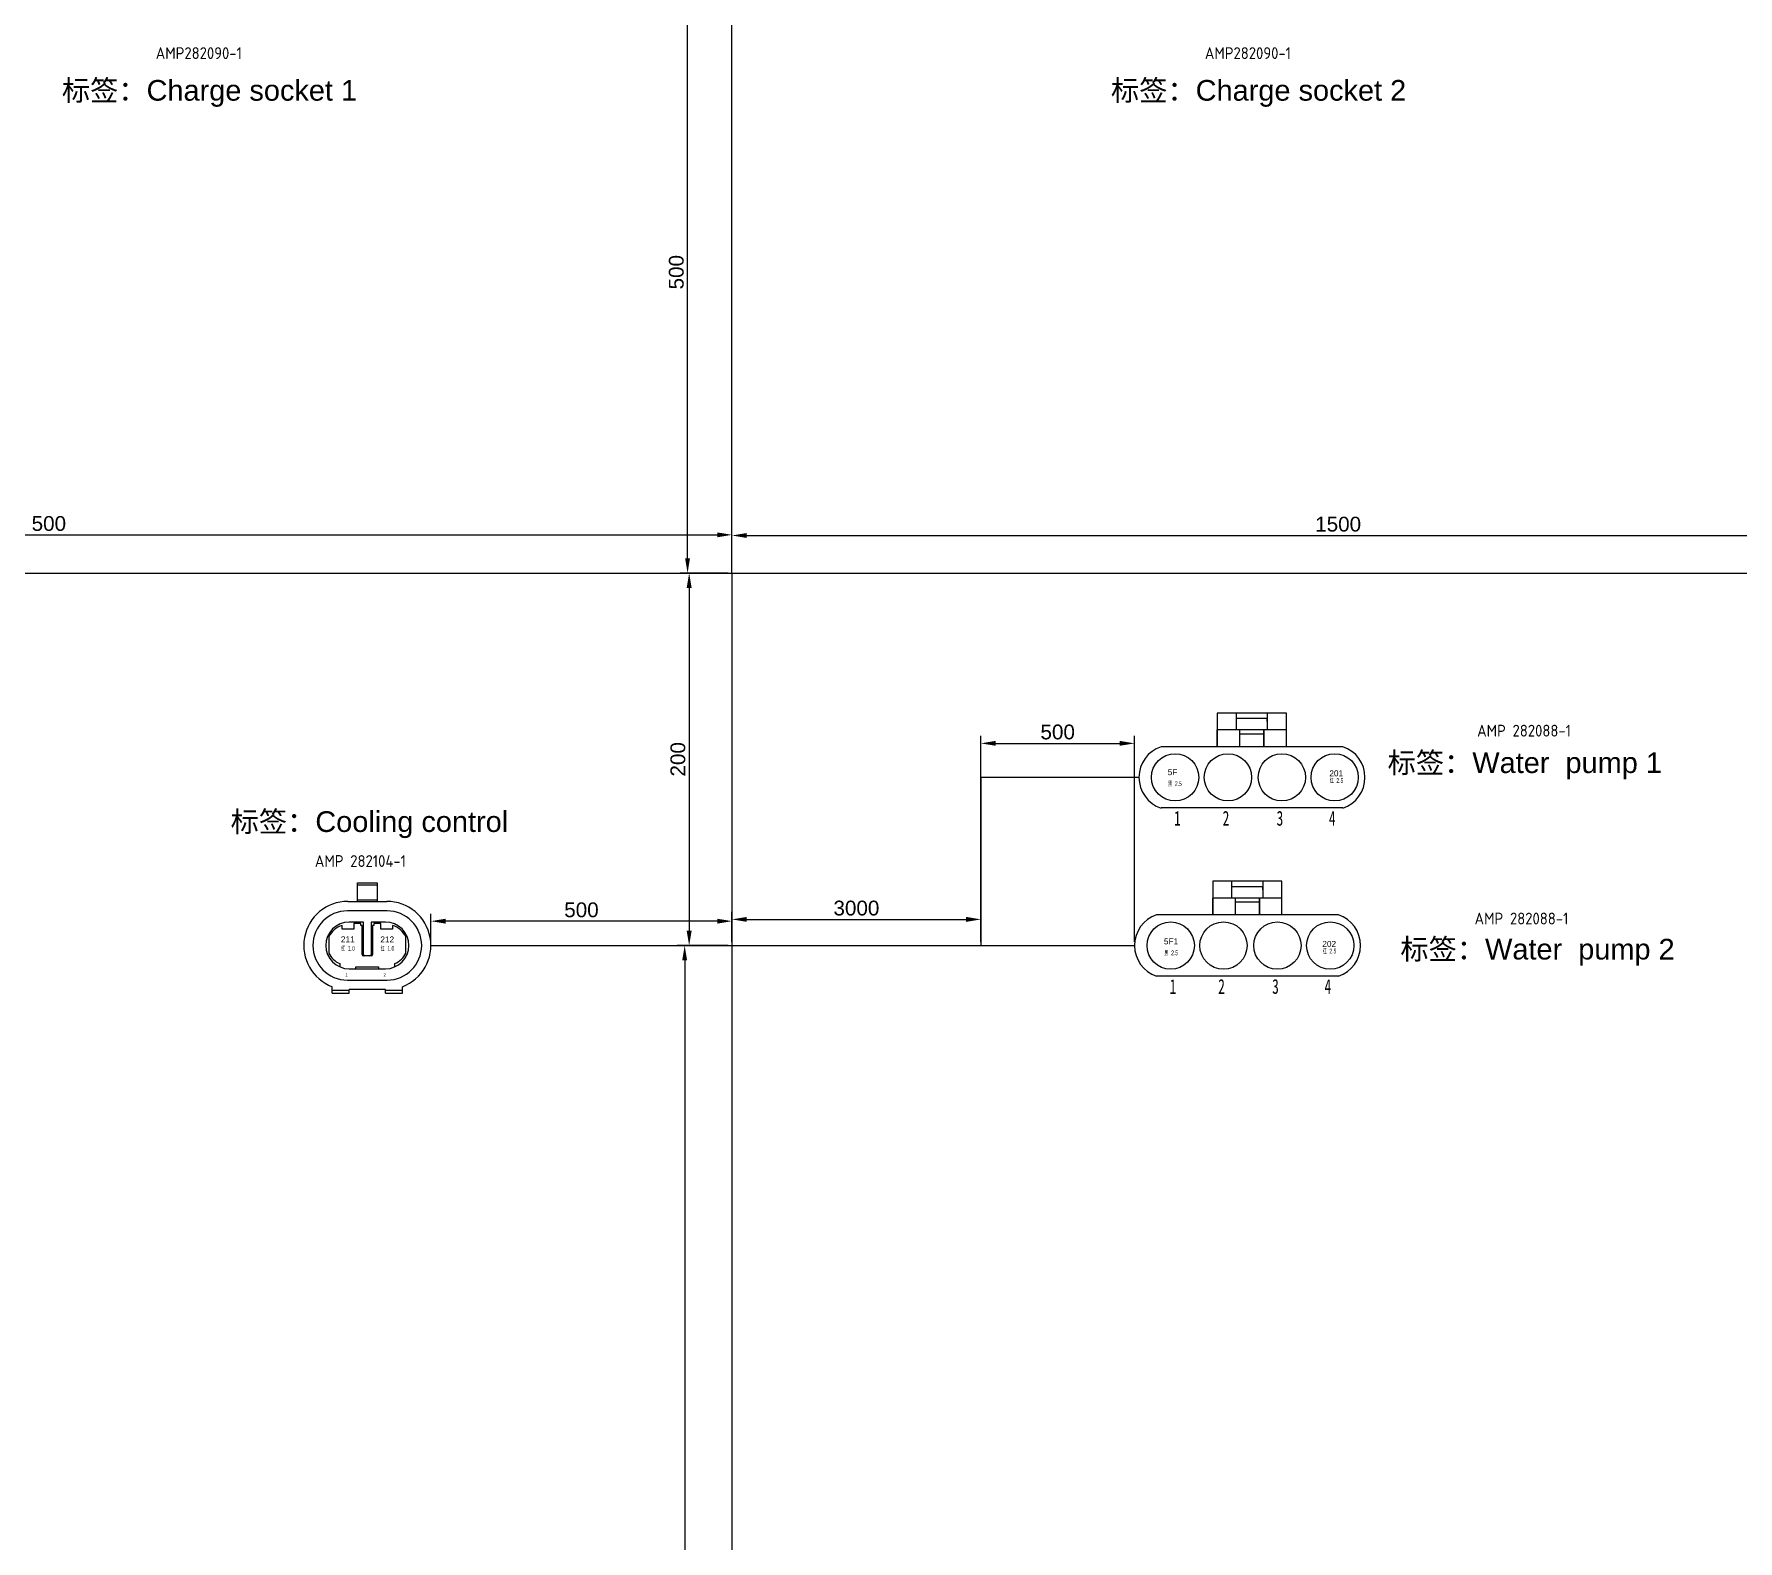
# Model space of a CAD drawing. Header units: millimetres. Extents: x 62 to 1873, y 998 to 1938.
# Drawn here: x 445.6 to 733.7, y 1430.7 to 1685.7 of the extents above; entities that cross this region are included whole.
import ezdxf

# ---------------------------------------------------------------- set-up
doc = ezdxf.new("R2010")
doc.units = ezdxf.units.MM
doc.layers.add('AM60', color=3, linetype='Continuous', lineweight=25)
doc.layers.add('AM_6', color=3, linetype='Continuous', lineweight=25)
doc.layers.add('孔名层', color=1, linetype='Continuous')
doc.layers.add('线色线径', color=1, linetype='Continuous')
doc.styles.add('FST', font='', dxfattribs={"width": 0.67})
doc.styles.add('ISO Proportional', font='isocp.shx', dxfattribs={"bigfont": 'gbcbig.shx'})
doc.styles.get("Standard").update_dxf_attribs({"font": 'arial.ttf'})
doc.styles.get('FST').set_extended_font_data('FangSong_GB2312')
doc.dimstyles.new('ISO-25', dxfattribs={"dimtxt": 2.5, "dimasz": 2.5, "dimexe": 1.25, "dimexo": 0.625, "dimtad": 1, "dimtxsty": 'Standard', "dimcen": 2.5, "dimadec": 0, "dimazin": 0, "dimtfac": 1, "dimtmove": 0, "dimatfit": 3, "dimfxl": 1, "dimarcsym": 0})

# ---------------------------------------------------------------- blocks, each defined once
blk = doc.blocks.new('*D89')
at = {"color": 0, "lineweight": -2, "transparency": 16777216}
for p, q in [((563.63, 1595.1), (563.63, 1602.08)), ((566.13, 1600.83), (770.95, 1600.83)), ((773.45, 1595.1), (773.45, 1602.08))]:
    blk.add_line(p, q, dxfattribs=at)
at = {"color": 0, "transparency": 16777216}
for points in [[(566.13, 1601.24), (566.13, 1600.41), (563.63, 1600.83)], [(770.95, 1601.24), (770.95, 1600.41), (773.45, 1600.83)]]:
    blk.add_solid(points, dxfattribs=at)
at = {"layer": 'Defpoints', "color": 0, "transparency": 16777216}
for p in [(773.45, 1600.83), (563.63, 1594.47), (773.45, 1594.47)]:
    blk.add_point(p, dxfattribs=at)
at = {"color": 3, "transparency": 16777216, "insert": (666.14, 1602.73), "char_height": 2.5, "attachment_point": 5}
blk.add_mtext('1500', dxfattribs=at)
blk = doc.blocks.new('*D109')
at = {"color": 0, "lineweight": -2, "transparency": 16777216}
for p, q in [((332.57, 1595.1), (332.57, 1602.19)), ((563.63, 1595.1), (563.63, 1602.19)), ((335.07, 1600.94), (561.13, 1600.94))]:
    blk.add_line(p, q, dxfattribs=at)
at = {"color": 0, "transparency": 16777216}
for points in [[(335.07, 1601.35), (335.07, 1600.52), (332.57, 1600.94)], [(561.13, 1601.35), (561.13, 1600.52), (563.63, 1600.94)]]:
    blk.add_solid(points, dxfattribs=at)
at = {"layer": 'Defpoints', "color": 0, "transparency": 16777216}
for p in [(563.63, 1600.94), (332.57, 1594.47), (563.63, 1594.47)]:
    blk.add_point(p, dxfattribs=at)
at = {"color": 3, "transparency": 16777216, "insert": (448.1, 1602.84), "char_height": 2.5, "attachment_point": 5}
blk.add_mtext('500', dxfattribs=at)
blk = doc.blocks.new('*D110')
at = {"color": 0, "lineweight": -2, "transparency": 16777216}
for p, q in [((563, 1696.27), (554.87, 1696.27)), ((556.12, 1596.97), (556.12, 1693.77)), ((563, 1594.47), (554.87, 1594.47))]:
    blk.add_line(p, q, dxfattribs=at)
at = {"color": 0, "transparency": 16777216}
for points in [[(555.7, 1693.77), (556.53, 1693.77), (556.12, 1696.27)], [(555.7, 1596.97), (556.53, 1596.97), (556.12, 1594.47)]]:
    blk.add_solid(points, dxfattribs=at)
at = {"layer": 'Defpoints', "color": 0, "transparency": 16777216}
for p in [(556.12, 1696.27), (563.63, 1696.27), (563.63, 1594.47)]:
    blk.add_point(p, dxfattribs=at)
at = {"color": 3, "transparency": 16777216, "insert": (554.22, 1645.37), "char_height": 2.5, "attachment_point": 5, "rotation": 90}
blk.add_mtext('500', dxfattribs=at)
blk = doc.blocks.new('A$C51DB6593')
at = {"layer": 'AM60', "linetype": 'Continuous'}
for p, q in [((4.15, 7.08), (4.15, 8.52)), ((4.15, 8.52), (5.65, 8.52)), ((4.15, 8.35), (5.65, 8.35)), ((5.65, 8.52), (5.65, 7.08)), ((3.4, 7.08), (6.4, 7.08)), ((5.65, 7.18), (4.15, 7.18)), ((6.42, 6.35), (3.37, 6.35)), ((4.6, 5.48), (3.5, 5.48)), ((3.85, 5.38), (3.85, 4.93)), ((4.4, 5.38), (3.85, 5.38)), ((4.4, 5.23), (4.4, 5.38)), ((4.6, 2.98), (4.6, 5.48)), ((5.2, 5.48), (5.2, 2.98)), ((6.3, 5.48), (5.2, 5.48)), ((5.4, 5.38), (5.4, 5.23)), ((5.95, 5.38), (5.4, 5.38)), ((5.95, 4.93), (5.95, 5.38)), ((1.92, 4.35), (1.92, 3.09)), ((2.95, 4.93), (2.95, 5.23)), ((3.85, 4.93), (2.95, 4.93)), ((4.5, 5.23), (4.4, 5.23)), ((4.5, 2.98), (4.5, 5.23)), ((5.3, 5.23), (5.3, 2.98)), ((5.4, 5.23), (5.3, 5.23)), ((6.85, 4.93), (5.95, 4.93)), ((6.85, 5.23), (6.85, 4.93)), ((7.87, 3.09), (7.87, 4.35)), ((5.2, 2.88), (4.6, 2.88)), ((2.77, 2.28), (2.77, 2.03)), ((3.5, 1.88), (6.3, 1.88)), ((4.02, 2.03), (5.77, 2.03)), ((4.02, 1.88), (4.02, 2.03)), ((5.77, 2.03), (5.77, 1.88)), ((7.02, 2.03), (7.02, 2.28)), ((2.2, 0), (2.2, 0.49)), ((2.2, 0.23), (3.5, 0.23)), ((2.2, 0), (3.5, 0)), ((3.37, 1), (6.42, 1)), ((6.3, 0.28), (3.5, 0.28)), ((3.5, 0), (3.5, 0.28)), ((6.3, 0), (6.3, 0.28)), ((6.3, 0.23), (7.6, 0.23)), ((6.3, 0), (7.6, 0)), ((7.6, 0), (7.6, 0.49))]:
    blk.add_line(p, q, dxfattribs=at)
for centre, radius, start, end in [((3.4, 3.68), 3.4, 90, 249.3327), ((6.4, 3.68), 3.4, 290.6673, 90), ((3.37, 3.68), 2.67, 90, 270), ((3.5, 3.68), 1.8, 90, 270), ((6.3, 3.68), 1.8, 270, 90), ((6.42, 3.68), 2.67, 270, 90), ((3.4, 3.66), 1.62, 106.0766, 155.1884), ((6.4, 3.66), 1.62, 24.8116, 73.9234), ((3.4, 3.78), 1.62, 204.8116, 247.3801), ((4.6, 2.98), 0.1, 180, 270), ((4.7, 2.98), 0.1, 180, 270), ((5.1, 2.98), 0.1, 270, 0), ((5.2, 2.98), 0.1, 270, 0), ((6.4, 3.78), 1.62, 292.6199, 335.1884)]:
    blk.add_arc(centre, radius, start, end, dxfattribs=at)
at = {"layer": 'AM60', "color": 1, "lineweight": 5}
for s, p in [('1', (3.21, 1.28)), ('2', (6.14, 1.29))]:
    blk.add_text(s, height=0.25, dxfattribs=at).set_placement(p)
blk = doc.blocks.new('A$C5b011ca6')
at = {"layer": 'AM_6'}
for p, q in [((13.24, 19.04), (13.24, 16.2)), ((13.24, 19.04), (13.24, 16.2)), ((24.94, 19.04), (13.24, 19.04)), ((16.48, 16.2), (16.48, 19.04)), ((21.7, 18.12), (16.48, 18.12)), ((21.7, 19.04), (21.7, 16.2)), ((21.7, 17.62), (21.7, 18.12)), ((24.94, 16.2), (24.94, 19.04)), ((17.06, 16.2), (13.24, 16.2)), ((13.24, 16.2), (13.24, 13.36)), ((13.24, 13.36), (13.24, 16.2)), ((13.24, 16.2), (13.24, 13.36)), ((13.24, 13.36), (13.24, 16.2)), ((21.12, 16.2), (17.06, 16.2)), ((17.06, 13.36), (17.06, 16.2)), ((21.12, 15.5), (17.06, 15.5)), ((24.94, 16.2), (21.12, 16.2)), ((21.12, 16.2), (21.12, 13.36)), ((21.12, 13.36), (21.12, 16.2)), ((24.94, 13.36), (24.94, 16.2)), ((34.49, 13.36), (3.74, 13.36)), ((34.49, 2.99), (3.74, 2.99))]:
    blk.add_line(p, q, dxfattribs=at)
for centre in [(6.12, 8.17), (15.05, 8.17), (24.17, 8.17), (33.1, 8.17)]:
    blk.add_circle(centre, 4, dxfattribs=at)
for centre, start, end in [((5.47, 8.17), 108.3917, 251.6083), ((32.76, 8.17), 288.3917, 71.6083)]:
    blk.add_arc(centre, 5.47, start, end, dxfattribs=at)
at = {"layer": '孔名层', "style": 'FST', "width": 0.67}
for s, p in [('1', (5.93, 0)), ('2', (14.15, 0)), ('3', (23.27, 0)), ('4', (32.13, 0))]:
    blk.add_text(s, height=2.5, dxfattribs=at).set_placement(p)
blk = doc.blocks.new('*D181')
at = {"color": 0, "lineweight": -2, "transparency": 16777216}
for p, q in [((563.63, 1532.08), (563.63, 1537.13)), ((566.13, 1535.88), (603.22, 1535.88)), ((605.72, 1532.08), (605.72, 1537.13))]:
    blk.add_line(p, q, dxfattribs=at)
at = {"color": 0, "transparency": 16777216}
for points in [[(566.13, 1536.3), (566.13, 1535.46), (563.63, 1535.88)], [(603.22, 1536.3), (603.22, 1535.46), (605.72, 1535.88)]]:
    blk.add_solid(points, dxfattribs=at)
at = {"layer": 'Defpoints', "color": 0, "transparency": 16777216}
for p in [(605.72, 1535.88), (563.63, 1531.45), (605.72, 1531.45)]:
    blk.add_point(p, dxfattribs=at)
at = {"color": 3, "transparency": 16777216, "insert": (584.67, 1537.78), "char_height": 2.5, "attachment_point": 5}
blk.add_mtext('3000', dxfattribs=at)
blk = doc.blocks.new('*D182')
at = {"color": 0, "lineweight": -2, "transparency": 16777216}
for p, q in [((605.72, 1532.08), (605.72, 1566.91)), ((608.22, 1565.66), (629.2, 1565.66)), ((631.7, 1532.08), (631.7, 1566.91))]:
    blk.add_line(p, q, dxfattribs=at)
at = {"color": 0, "transparency": 16777216}
for points in [[(608.22, 1566.08), (608.22, 1565.25), (605.72, 1565.66)], [(629.2, 1566.08), (629.2, 1565.25), (631.7, 1565.66)]]:
    blk.add_solid(points, dxfattribs=at)
at = {"layer": 'Defpoints', "color": 0, "transparency": 16777216}
for p in [(631.7, 1565.66), (605.72, 1531.45), (631.7, 1531.45)]:
    blk.add_point(p, dxfattribs=at)
at = {"color": 3, "transparency": 16777216, "insert": (618.71, 1567.57), "char_height": 2.5, "attachment_point": 5}
blk.add_mtext('500', dxfattribs=at)
blk = doc.blocks.new('*D183')
at = {"color": 0, "lineweight": -2, "transparency": 16777216}
for p, q in [((512.71, 1532.08), (512.71, 1536.83)), ((563.63, 1532.08), (563.63, 1536.83)), ((561.13, 1535.58), (515.21, 1535.58))]:
    blk.add_line(p, q, dxfattribs=at)
at = {"color": 0, "transparency": 16777216}
for points in [[(515.21, 1535.99), (515.21, 1535.16), (512.71, 1535.58)], [(561.13, 1535.99), (561.13, 1535.16), (563.63, 1535.58)]]:
    blk.add_solid(points, dxfattribs=at)
at = {"layer": 'Defpoints', "color": 0, "transparency": 16777216}
for p in [(512.71, 1535.58), (512.71, 1531.45), (563.63, 1531.45)]:
    blk.add_point(p, dxfattribs=at)
at = {"color": 3, "transparency": 16777216, "insert": (538.17, 1537.48), "char_height": 2.5, "attachment_point": 5}
blk.add_mtext('500', dxfattribs=at)
blk = doc.blocks.new('*D184')
at = {"color": 0, "lineweight": -2, "transparency": 16777216}
for p, q in [((563, 1594.47), (555.14, 1594.47)), ((556.39, 1591.97), (556.39, 1533.95)), ((563, 1531.45), (555.14, 1531.45))]:
    blk.add_line(p, q, dxfattribs=at)
at = {"color": 0, "transparency": 16777216}
for points in [[(555.97, 1591.97), (556.81, 1591.97), (556.39, 1594.47)], [(555.97, 1533.95), (556.81, 1533.95), (556.39, 1531.45)]]:
    blk.add_solid(points, dxfattribs=at)
at = {"layer": 'Defpoints', "color": 0, "transparency": 16777216}
for p in [(563.63, 1594.47), (556.39, 1531.45), (563.63, 1531.45)]:
    blk.add_point(p, dxfattribs=at)
at = {"color": 3, "transparency": 16777216, "insert": (554.49, 1562.96), "char_height": 2.5, "attachment_point": 5, "rotation": 90}
blk.add_mtext('200', dxfattribs=at)
blk = doc.blocks.new('*D185')
at = {"color": 0, "lineweight": -2, "transparency": 16777216}
for p, q in [((563, 1531.45), (554.38, 1531.45)), ((555.63, 1528.95), (555.63, 1313.84)), ((563, 1311.34), (554.38, 1311.34))]:
    blk.add_line(p, q, dxfattribs=at)
at = {"color": 0, "transparency": 16777216}
for points in [[(555.21, 1528.95), (556.04, 1528.95), (555.63, 1531.45)], [(555.21, 1313.84), (556.04, 1313.84), (555.63, 1311.34)]]:
    blk.add_solid(points, dxfattribs=at)
at = {"layer": 'Defpoints', "color": 0, "transparency": 16777216}
for p in [(563.63, 1531.45), (555.63, 1311.34), (563.63, 1311.34)]:
    blk.add_point(p, dxfattribs=at)
at = {"color": 3, "transparency": 16777216, "insert": (553.72, 1421.4), "char_height": 2.5, "attachment_point": 5, "rotation": 90}
blk.add_mtext('5200', dxfattribs=at)

msp = doc.modelspace()

# ---------------------------------------------------------------- linework, layer by layer
for p, q in [((563.63, 1594.474), (563.63, 1771.592)), ((332.565, 1594.474), (1552.582, 1594.474)), ((563.63, 1594.474), (563.63, 1254.756)), ((632.451, 1559.912), (605.72, 1559.912)), ((605.72, 1559.912), (605.72, 1531.454)), ((512.71, 1531.454), (563.63, 1531.454)), ((563.63, 1531.454), (631.701, 1531.454))]:
    msp.add_line(p, q)

# ---------------------------------------------------------------- block references
for p in [(632.451, 1551.74), (631.701, 1523.281)]:
    msp.add_blockref('A$C5b011ca6', p)
at = {"layer": 'AM60', "lineweight": 5, "xscale": 2.193888510551773, "yscale": 2.193888510551773, "zscale": 2.193888510551773}
msp.add_blockref('A$C51DB6593', (491.21, 1523.391), dxfattribs=at)

# ---------------------------------------------------------------- texts
at = {"layer": 'AM60', "color": 3, "style": 'ISO Proportional'}
for s, p in [('AMP282090-1', (466.174, 1681.433)), ('AMP282090-1', (643.597, 1681.433)), ('AMP 282088-1 ', (689.642, 1566.806)), ('AMP 282104-1 ', (493.084, 1544.747)), ('AMP 282088-1 ', (689.206, 1535.023))]:
    msp.add_text(s, height=2, dxfattribs=at).set_placement(p)
at = {"layer": 'AM60', "lineweight": 5}
for s, p in [('5F', (637.309, 1560.281)), ('201', (664.653, 1560.094)), ('211', (497.491, 1532.007)), ('212', (504.157, 1531.989)), ('5F1', (636.673, 1531.661)), ('202', (663.468, 1531.236))]:
    msp.add_text(s, height=1, dxfattribs=at).set_placement(p)
at = {"layer": 'AM60', "char_height": 3.5, "attachment_point": 1}
for s, width, insert in [('{\\fSimSun|b0|i0|c134|p2;\\C3;标签：\\fArial|b0|i0|c0|p34;Charge socket 1}', 50.04824, (450.304, 1677.89)), ('{\\fSimSun|b0|i0|c134|p2;\\C3;标签：\\fArial|b0|i0|c0|p34;Charge socket 2}', 55.36809, (627.727, 1677.89)), ('{\\fSimSun|b0|i0|c134|p2;\\C3;标签：\\fArial|b0|i0|c0|p34;Water  pump 1}', 50.04824, (674.513, 1564.141)), ('{\\fSimSun|b0|i0|c134|p2;\\C3;标签：\\fArial|b0|i0|c0|p34;Cooling control }', 50.04824, (478.844, 1554.173)), ('{\\fSimSun|b0|i0|c134|p2;\\C3;标签：\\fArial|b0|i0|c0|p34;Water  pump 2}', 50.04824, (676.668, 1532.592))]:
    msp.add_mtext_dynamic_manual_height_columns(s, width=width, gutter_width=12.5, heights=[35.837], dxfattribs=dict(at, insert=insert))
at = {"layer": '线色线径', "lineweight": 5, "width": 0.6}
for s, p in [('黑  2.5', (637.394, 1558.441)), ('红  2.5', (664.715, 1558.98)), ('红  1.0', (497.553, 1530.587)), ('红  1.0', (504.219, 1530.569)), ('黑  2.5', (636.758, 1529.821)), ('红  2.5', (663.53, 1530.122))]:
    msp.add_text(s, height=0.8, dxfattribs=at).set_placement(p)

# ---------------------------------------------------------------- dimensions: what is measured, and where the dimension line sits
at = {"color": 1}
for base, p1, p2, text, picture, middle in [((556.118, 1696.267), (563.63, 1594.474), (563.63, 1696.267), '500', '*D110', (554.216, 1645.371)), ((556.39, 1531.454), (563.63, 1594.474), (563.63, 1531.454), '200', '*D184', (554.489, 1562.964)), ((555.626, 1311.338), (563.63, 1531.454), (563.63, 1311.338), '5200', '*D185', (553.725, 1421.396))]:
    dim = msp.add_linear_dim(base=base, p1=p1, p2=p2, angle=90, text=text, dimstyle='ISO-25', override={"dimclrt": 3}, dxfattribs=at)
    dim.commit()
    dim.dimension.update_dxf_attribs({"geometry": picture, "text_midpoint": middle})
for base, p1, p2, text, picture, middle in [((563.63, 1600.936), (332.574, 1594.474), (563.63, 1594.474), '500', '*D109', (448.102, 1602.837)), ((631.701, 1565.664), (605.72, 1531.454), (631.701, 1531.454), '500', '*D182', (618.711, 1567.565)), ((512.71, 1535.575), (563.63, 1531.454), (512.71, 1531.454), '500', '*D183', (538.17, 1537.477)), ((605.72, 1535.88), (563.63, 1531.454), (605.72, 1531.454), '3000', '*D181', (584.675, 1537.783))]:
    dim = msp.add_linear_dim(base=base, p1=p1, p2=p2, text=text, dimstyle='ISO-25', override={"dimclrt": 3}, dxfattribs=at)
    dim.commit()
    dim.dimension.update_dxf_attribs({"geometry": picture, "text_midpoint": middle})
dim = msp.add_linear_dim(base=(773.446, 1600.825), p1=(563.63, 1594.474), p2=(773.446, 1594.474), text='1500', dimstyle='ISO-25', override={"dimclrt": 3}, dxfattribs=at)
dim.commit()
dim.dimension.update_dxf_attribs({"geometry": '*D89', "text_midpoint": (666.142, 1600.825), "dimtype": 160})

doc.saveas('drawing.dxf')
